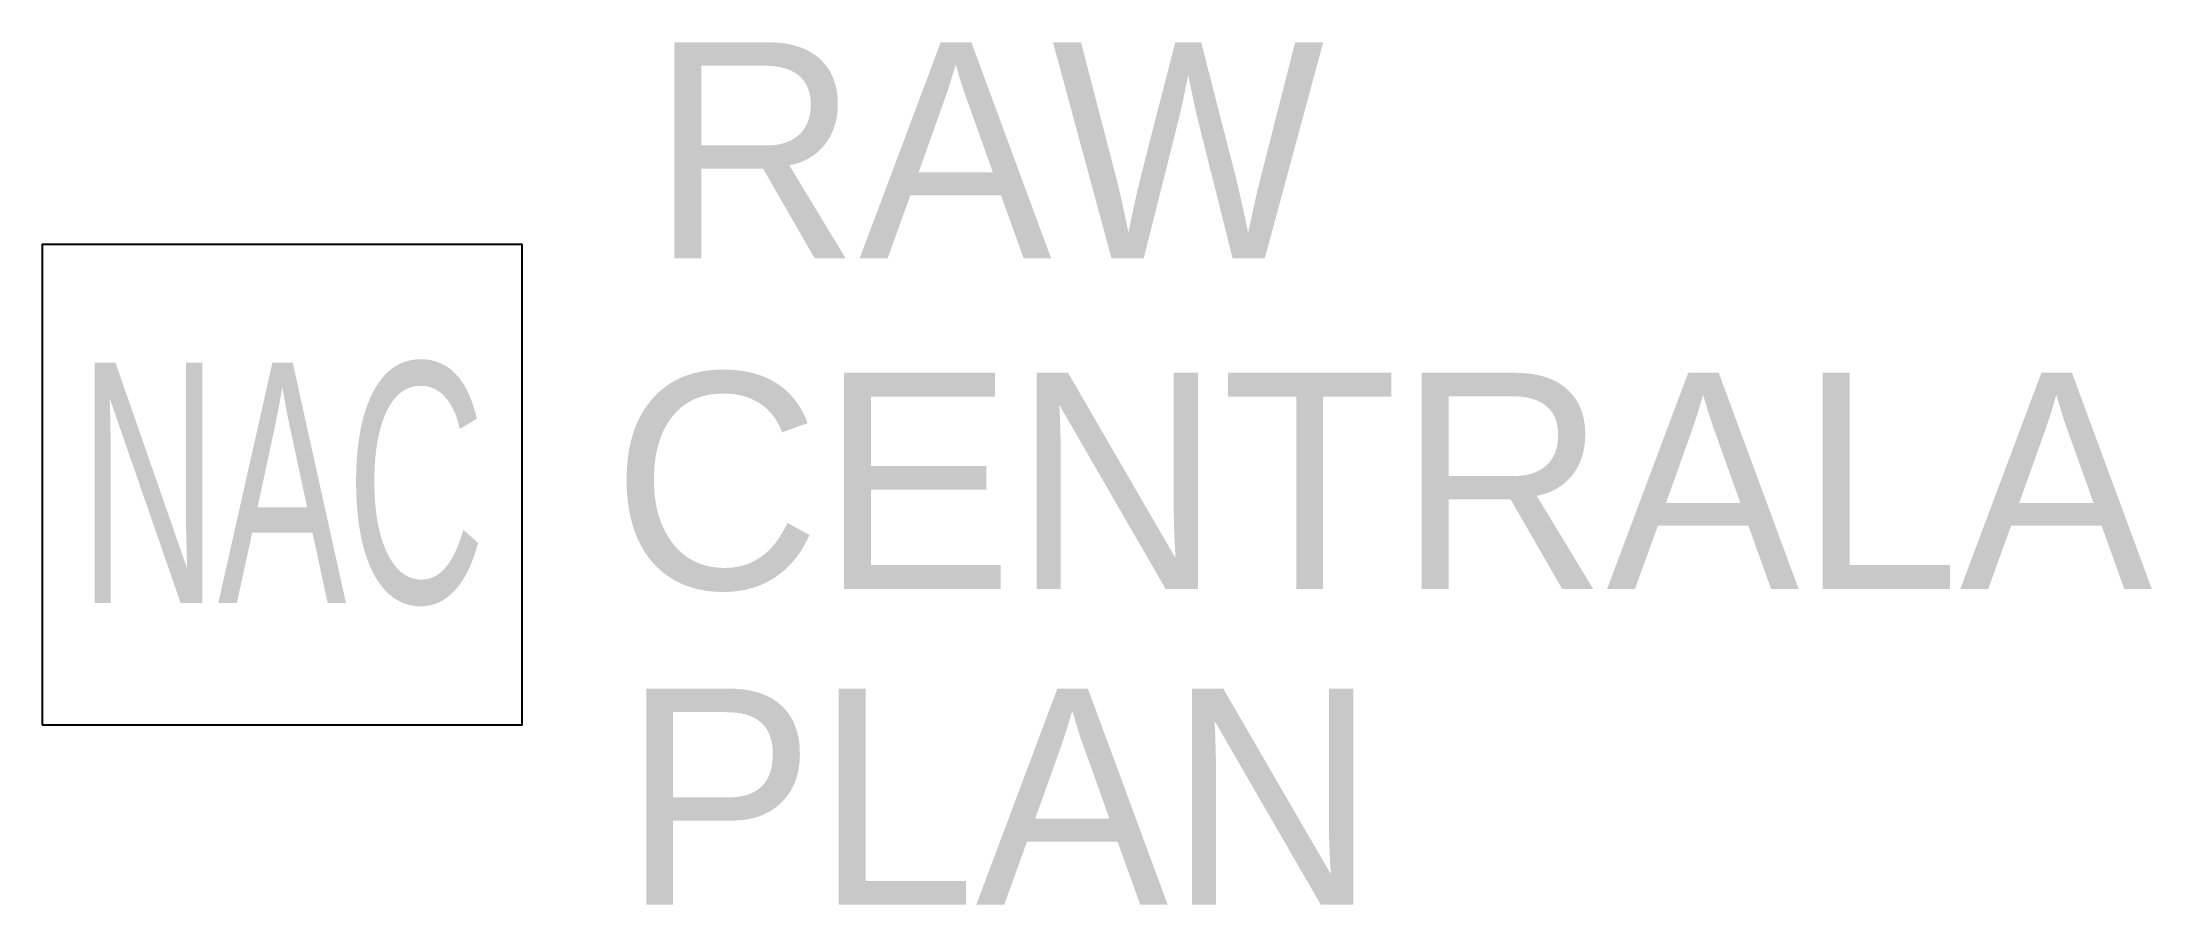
# Model space of a CAD drawing. Header units: millimetres. Extents: x 0 to 1758, y -150 to 568.
import ezdxf

# ---------------------------------------------------------------- set-up
doc = ezdxf.new("R2010")
doc.units = ezdxf.units.MM
doc.header["$LTSCALE"] = 0.25
doc.layers.get('0').update_dxf_attribs({"color": 252})
doc.styles.get("Standard").update_dxf_attribs({"font": 'PM_SMPLX.shx'})

msp = doc.modelspace()

# ---------------------------------------------------------------- linework, layer by layer
msp.add_lwpolyline([(0, 0), (400, 0), (400, 400), (0, 400)], close=True)

# ---------------------------------------------------------------- texts
at = {"insert": (200, 200), "char_height": 200, "width": 400, "attachment_point": 5}
msp.add_mtext('\\W0.6;NAC', dxfattribs=at)
for tag, p, s, flags in [('RAW', (507.1, 388.4), 'XX', 9), ('CENTRALA', (474.9, 113.1), 'xx', 8), ('PLAN', (483.7, -150), 'xx', 9)]:
    msp.add_attdef(tag, p, s, height=180, dxfattribs=dict(flags=flags))

doc.saveas('drawing.dxf')
